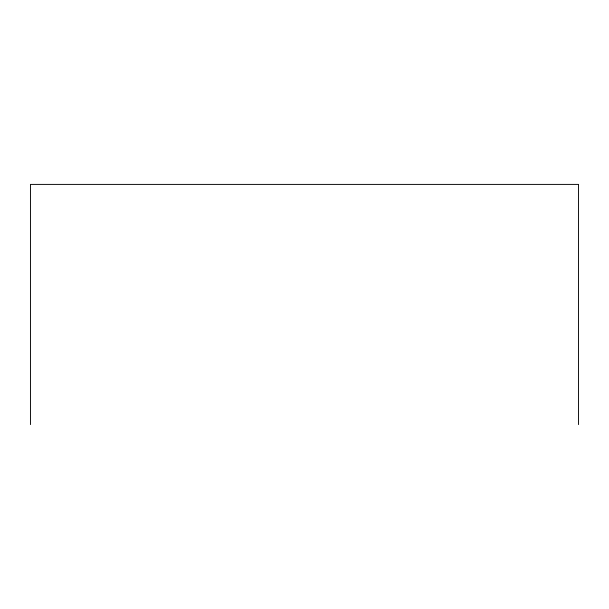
<?xml version="1.0" encoding="UTF-8"?>
<svg xmlns="http://www.w3.org/2000/svg" width="609" height="609" viewBox="0 0 609 609"><rect width="100%" height="100%" fill="white"/><g stroke="black" fill="none" stroke-linecap="round" stroke-linejoin="round"><path stroke-width="0.91" d="M578.55 424.595L578.55 184.405L30.45 184.405L30.45 424.595"/></g></svg>
